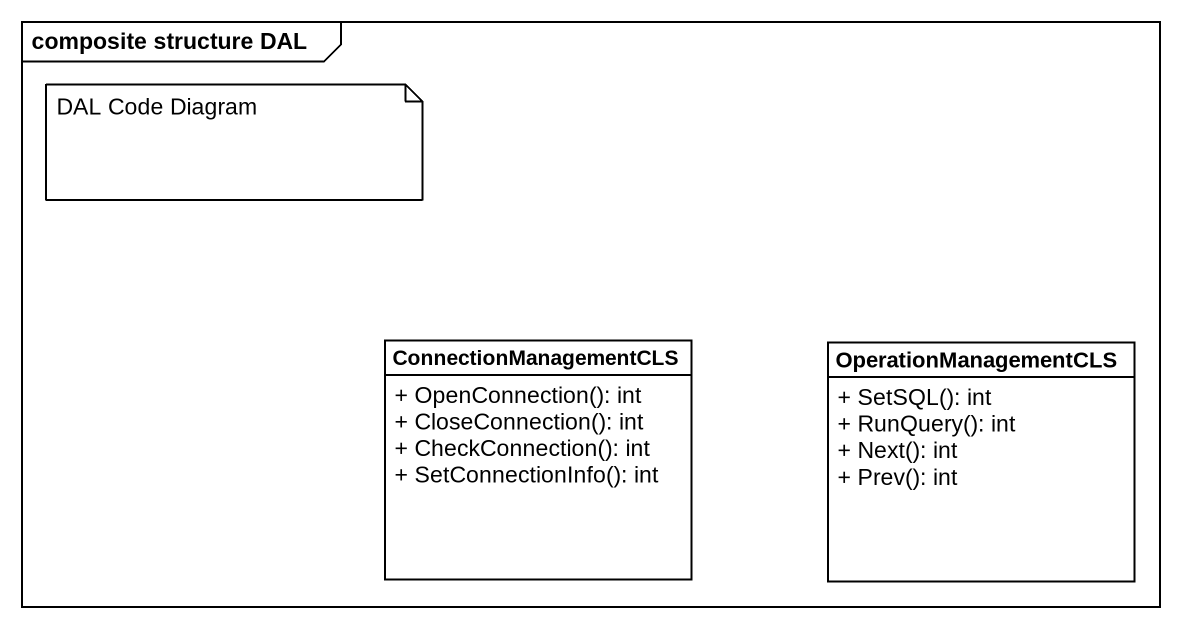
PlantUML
@startuml
mainframe composite structure DAL
hide circle
hide empty members
skinparam classAttributeIconSize 0
class ConnectionManagementCLS {
  + OpenConnection(): int
  + CloseConnection(): int
  + CheckConnection(): int
  + SetConnectionInfo(): int
}
class OperationManagementCLS {
  + SetSQL(): int
  + RunQuery(): int
  + Next(): int
  + Prev(): int
}
note as N1
  DAL Code Diagram
end note
@enduml
